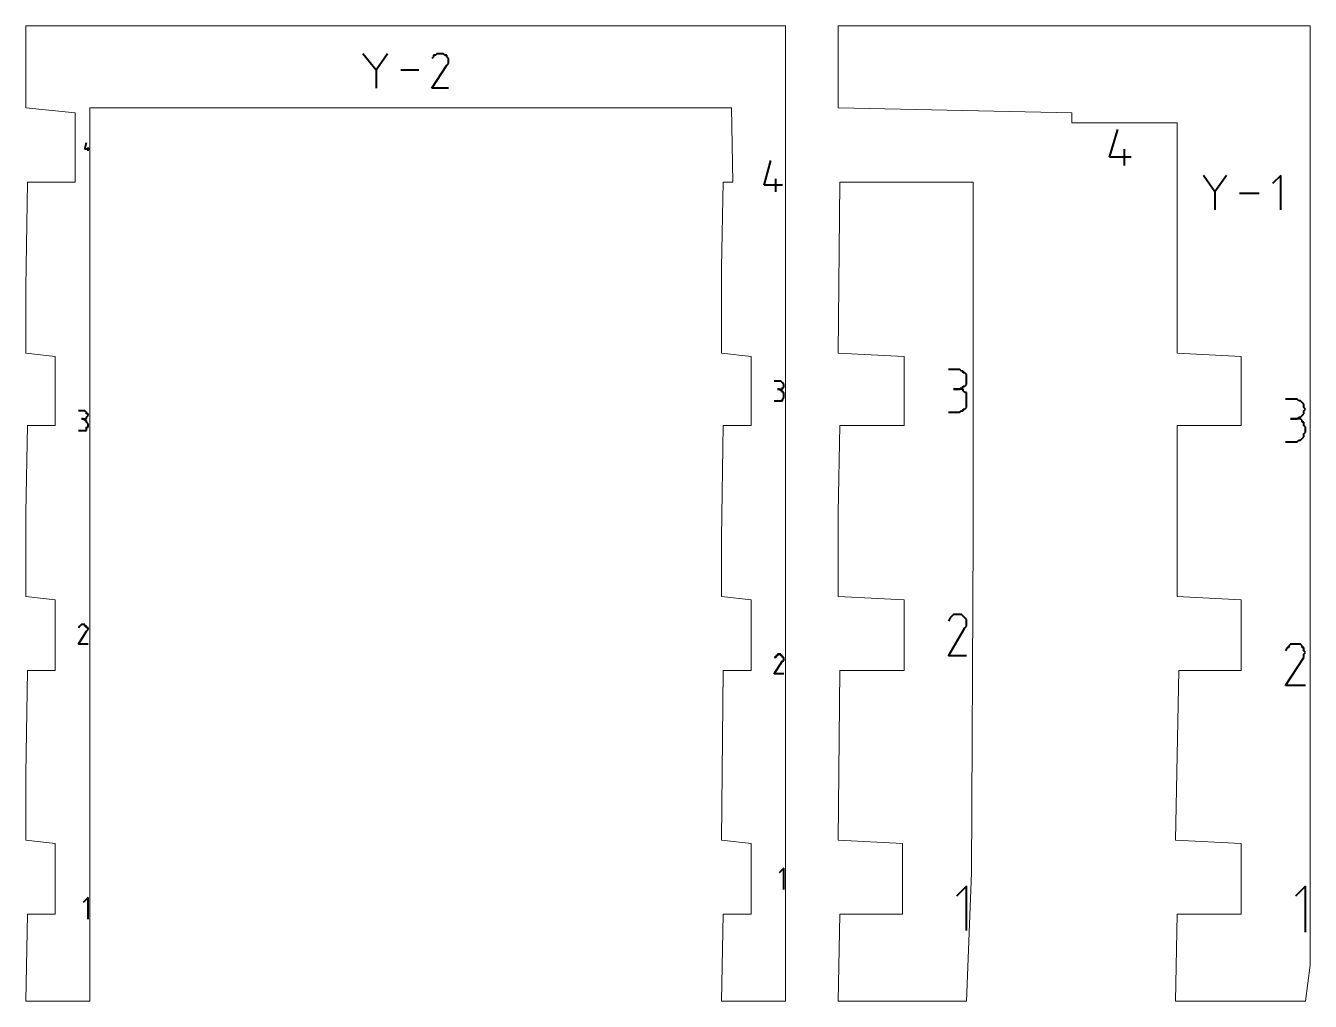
# Model space of a CAD drawing. Header units: centimetres. Extents: x -9.8 to 9.5, y -14.2 to 10.5.
# Drawn here: x -3.58 to 4.23, y 4.58 to 10.51 of the extents above; entities that cross this region are included whole.
import ezdxf

# ---------------------------------------------------------------- set-up
doc = ezdxf.new("R2010")
doc.units = ezdxf.units.CM
doc.header["$MEASUREMENT"] = 0
doc.layers.add('layer 1', color=7, linetype='Continuous')

msp = doc.modelspace()

# ---------------------------------------------------------------- linework, layer by layer
at = {"layer": 'layer 1', "color": 5, "lineweight": 13}
for points in [[(-1.51439, 10.50669), (-1.51439, 10.50669), (-3.58475, 10.50669), (-3.58475, 10.50669)], [(-3.58475, 10.50669), (-3.58475, 10.50669), (-3.58475, 10.00663), (-3.58475, 10.00663)], [(1.03567, 10.50669), (1.03567, 10.50669), (-1.51439, 10.50669), (-1.51439, 10.50669)], [(1.03567, 9.13668), (1.03567, 9.13668), (1.03567, 10.50669), (1.03567, 10.50669)], [(3.98604, 10.50669), (3.98604, 10.50669), (1.35581, 10.50669), (1.35581, 10.50669)], [(1.35581, 10.50669), (1.35581, 10.50669), (1.35581, 10.29662), (1.35581, 10.29662)], [(4.22601, 10.50669), (4.22601, 10.50669), (3.98604, 10.50669), (3.98604, 10.50669)], [(4.22601, 7.76667), (4.22601, 7.76667), (4.22601, 10.50669), (4.22601, 10.50669)], [(1.35581, 10.29662), (1.35581, 10.29662), (1.35581, 10.00663), (1.35581, 10.00663)], [(-3.58475, 10.00663), (-3.58475, 10.00663), (-3.28472, 9.97673), (-3.28472, 9.97673)], [(-3.19449, 9.76666), (-3.19449, 9.76666), (-3.19449, 10.00663), (-3.19449, 10.00663)], [(-3.19449, 10.00663), (-3.19449, 10.00663), (0.70573, 10.00663), (0.70573, 10.00663)], [(0.70573, 10.00663), (0.70573, 10.00663), (0.71579, 9.55658), (0.71579, 9.55658)], [(1.35581, 10.00663), (1.35581, 10.00663), (2.77583, 9.97673), (2.77583, 9.97673)], [(-3.28472, 9.97673), (-3.28472, 9.97673), (-3.28472, 9.55658), (-3.28472, 9.55658)], [(2.77583, 9.97673), (2.77583, 9.97673), (2.77583, 9.91667), (2.77583, 9.91667)], [(2.77583, 9.91667), (2.77583, 9.91667), (3.11582, 9.91667), (3.11582, 9.91667)], [(3.11582, 9.91667), (3.11582, 9.91667), (3.41586, 9.91667), (3.41586, 9.91667)], [(3.41586, 9.91667), (3.41586, 9.91667), (3.41586, 8.5165), (3.41586, 8.5165)], [(-3.19449, 9.54652), (-3.19449, 9.54652), (-3.19449, 9.76666), (-3.19449, 9.76666)], [(-3.5747, 9.55658), (-3.5747, 9.55658), (-3.58475, 8.91655), (-3.58475, 8.91655)], [(-3.28472, 9.55658), (-3.28472, 9.55658), (-3.5747, 9.55658), (-3.5747, 9.55658)], [(-3.19449, 7.39652), (-3.19449, 7.39652), (-3.19449, 9.54652), (-3.19449, 9.54652)], [(0.65572, 9.55658), (0.65572, 9.55658), (0.64567, 9.03667), (0.64567, 9.03667)], [(0.71579, 9.55658), (0.71579, 9.55658), (0.65572, 9.55658), (0.65572, 9.55658)], [(1.36587, 9.55658), (1.36587, 9.55658), (1.35581, 8.5165), (1.35581, 8.5165)], [(2.17576, 9.55658), (2.17576, 9.55658), (1.36587, 9.55658), (1.36587, 9.55658)], [(2.17576, 8.24662), (2.17576, 8.24662), (2.17576, 9.55658), (2.17576, 9.55658)], [(1.03567, 7.54654), (1.03567, 7.54654), (1.03567, 9.13668), (1.03567, 9.13668)], [(0.64567, 9.03667), (0.64567, 9.03667), (0.64567, 8.5165), (0.64567, 8.5165)], [(-3.58475, 8.91655), (-3.58475, 8.91655), (-3.58475, 8.5165), (-3.58475, 8.5165)], [(-3.58475, 8.5165), (-3.58475, 8.5165), (-3.40457, 8.49666), (-3.40457, 8.49666)], [(0.64567, 8.5165), (0.64567, 8.5165), (0.82559, 8.49666), (0.82559, 8.49666)], [(1.35581, 8.5165), (1.35581, 8.5165), (1.75586, 8.49666), (1.75586, 8.49666)], [(3.41586, 8.5165), (3.41586, 8.5165), (3.80585, 8.49666), (3.80585, 8.49666)], [(-3.40457, 8.49666), (-3.40457, 8.49666), (-3.40457, 8.0765), (-3.40457, 8.0765)], [(0.82559, 8.49666), (0.82559, 8.49666), (0.82559, 8.0765), (0.82559, 8.0765)], [(1.75586, 8.49666), (1.75586, 8.49666), (1.75586, 8.0765), (1.75586, 8.0765)], [(3.80585, 8.49666), (3.80585, 8.49666), (3.80585, 8.0765), (3.80585, 8.0765)], [(2.17576, 7.39652), (2.17576, 7.39652), (2.17576, 8.24662), (2.17576, 8.24662)], [(-3.5747, 8.0765), (-3.5747, 8.0765), (-3.58475, 7.54654), (-3.58475, 7.54654)], [(-3.40457, 8.0765), (-3.40457, 8.0765), (-3.5747, 8.0765), (-3.5747, 8.0765)], [(0.65572, 8.0765), (0.65572, 8.0765), (0.64567, 7.39652), (0.64567, 7.39652)], [(0.82559, 8.0765), (0.82559, 8.0765), (0.65572, 8.0765), (0.65572, 8.0765)], [(1.36587, 8.0765), (1.36587, 8.0765), (1.35581, 7.54654), (1.35581, 7.54654)], [(1.75586, 8.0765), (1.75586, 8.0765), (1.36587, 8.0765), (1.36587, 8.0765)], [(3.80585, 8.0765), (3.80585, 8.0765), (3.41586, 8.0765), (3.41586, 8.0765)], [(3.41586, 8.0765), (3.41586, 8.0765), (3.41586, 7.77646), (3.41586, 7.77646)], [(3.41586, 7.77646), (3.41586, 7.77646), (3.41586, 7.39652), (3.41586, 7.39652)], [(4.22601, 7.54654), (4.22601, 7.54654), (4.22601, 7.76667), (4.22601, 7.76667)], [(-3.58475, 7.54654), (-3.58475, 7.54654), (-3.58475, 7.03642), (-3.58475, 7.03642)], [(1.03567, 6.17652), (1.03567, 6.17652), (1.03567, 7.54654), (1.03567, 7.54654)], [(1.35581, 7.54654), (1.35581, 7.54654), (1.35581, 7.32667), (1.35581, 7.32667)], [(4.22601, 4.79646), (4.22601, 4.79646), (4.22601, 7.54654), (4.22601, 7.54654)], [(-3.19449, 6.59642), (-3.19449, 6.59642), (-3.19449, 7.39652), (-3.19449, 7.39652)], [(0.64567, 7.39652), (0.64567, 7.39652), (0.64567, 7.03642), (0.64567, 7.03642)], [(2.1657, 5.35658), (2.1657, 5.35658), (2.17576, 7.39652), (2.17576, 7.39652)], [(3.41586, 7.39652), (3.41586, 7.39652), (3.41586, 7.03642), (3.41586, 7.03642)], [(1.35581, 7.32667), (1.35581, 7.32667), (1.35581, 7.03642), (1.35581, 7.03642)], [(-3.58475, 7.03642), (-3.58475, 7.03642), (-3.40457, 7.01658), (-3.40457, 7.01658)], [(0.64567, 7.03642), (0.64567, 7.03642), (0.82559, 7.01658), (0.82559, 7.01658)], [(1.35581, 7.03642), (1.35581, 7.03642), (1.75586, 7.01658), (1.75586, 7.01658)], [(3.41586, 7.03642), (3.41586, 7.03642), (3.80585, 7.01658), (3.80585, 7.01658)], [(-3.40457, 7.01658), (-3.40457, 7.01658), (-3.40457, 6.58663), (-3.40457, 6.58663)], [(0.82559, 7.01658), (0.82559, 7.01658), (0.82559, 6.58663), (0.82559, 6.58663)], [(1.75586, 7.01658), (1.75586, 7.01658), (1.75586, 6.58663), (1.75586, 6.58663)], [(3.80585, 7.01658), (3.80585, 7.01658), (3.80585, 6.58663), (3.80585, 6.58663)], [(-3.5747, 6.58663), (-3.5747, 6.58663), (-3.58475, 5.95639), (-3.58475, 5.95639)], [(-3.40457, 6.58663), (-3.40457, 6.58663), (-3.5747, 6.58663), (-3.5747, 6.58663)], [(-3.19449, 4.57632), (-3.19449, 4.57632), (-3.19449, 6.59642), (-3.19449, 6.59642)], [(0.65572, 6.58663), (0.65572, 6.58663), (0.64567, 5.5566), (0.64567, 5.5566)], [(0.82559, 6.58663), (0.82559, 6.58663), (0.65572, 6.58663), (0.65572, 6.58663)], [(1.36587, 6.58663), (1.36587, 6.58663), (1.35581, 5.5566), (1.35581, 5.5566)], [(1.75586, 6.58663), (1.75586, 6.58663), (1.36587, 6.58663), (1.36587, 6.58663)], [(3.42591, 6.58663), (3.42591, 6.58663), (3.4058, 5.5566), (3.4058, 5.5566)], [(3.80585, 6.58663), (3.80585, 6.58663), (3.42591, 6.58663), (3.42591, 6.58663)], [(1.03567, 4.57632), (1.03567, 4.57632), (1.03567, 6.17652), (1.03567, 6.17652)], [(-3.58475, 5.95639), (-3.58475, 5.95639), (-3.58475, 5.5566), (-3.58475, 5.5566)], [(-3.58475, 5.5566), (-3.58475, 5.5566), (-3.40457, 5.5365), (-3.40457, 5.5365)], [(0.64567, 5.5566), (0.64567, 5.5566), (0.82559, 5.5365), (0.82559, 5.5365)], [(1.35581, 5.5566), (1.35581, 5.5566), (1.74581, 5.5365), (1.74581, 5.5365)], [(3.4058, 5.5566), (3.4058, 5.5566), (3.80585, 5.5365), (3.80585, 5.5365)], [(-3.40457, 5.5365), (-3.40457, 5.5365), (-3.40457, 5.10655), (-3.40457, 5.10655)], [(0.82559, 5.5365), (0.82559, 5.5365), (0.82559, 5.10655), (0.82559, 5.10655)], [(1.74581, 5.5365), (1.74581, 5.5365), (1.74581, 5.10655), (1.74581, 5.10655)], [(3.80585, 5.5365), (3.80585, 5.5365), (3.80585, 5.10655), (3.80585, 5.10655)], [(2.1358, 4.57632), (2.1358, 4.57632), (2.1657, 5.35658), (2.1657, 5.35658)], [(-3.5747, 5.10655), (-3.5747, 5.10655), (-3.58475, 4.57632), (-3.58475, 4.57632)], [(-3.40457, 5.10655), (-3.40457, 5.10655), (-3.5747, 5.10655), (-3.5747, 5.10655)], [(0.65572, 5.10655), (0.65572, 5.10655), (0.64567, 4.57632), (0.64567, 4.57632)], [(0.82559, 5.10655), (0.82559, 5.10655), (0.65572, 5.10655), (0.65572, 5.10655)], [(1.36587, 5.10655), (1.36587, 5.10655), (1.35581, 4.57632), (1.35581, 4.57632)], [(1.74581, 5.10655), (1.74581, 5.10655), (1.36587, 5.10655), (1.36587, 5.10655)], [(3.41586, 5.10655), (3.41586, 5.10655), (3.4058, 4.57632), (3.4058, 4.57632)], [(3.80585, 5.10655), (3.80585, 5.10655), (3.41586, 5.10655), (3.41586, 5.10655)], [(4.19585, 4.57632), (4.19585, 4.57632), (4.22601, 4.79646), (4.22601, 4.79646)], [(-3.58475, 4.57632), (-3.58475, 4.57632), (-3.48474, 4.57632), (-3.48474, 4.57632)], [(-3.48474, 4.57632), (-3.48474, 4.57632), (-3.40457, 4.57632), (-3.40457, 4.57632)], [(-3.40457, 4.57632), (-3.40457, 4.57632), (-3.30456, 4.57632), (-3.30456, 4.57632)], [(-3.30456, 4.57632), (-3.30456, 4.57632), (-3.19449, 4.57632), (-3.19449, 4.57632)], [(0.64567, 4.57632), (0.64567, 4.57632), (0.72557, 4.57632), (0.72557, 4.57632)], [(0.72557, 4.57632), (0.72557, 4.57632), (0.90576, 4.57632), (0.90576, 4.57632)], [(0.90576, 4.57632), (0.90576, 4.57632), (1.03567, 4.57632), (1.03567, 4.57632)], [(1.35581, 4.57632), (1.35581, 4.57632), (1.56589, 4.57632), (1.56589, 4.57632)], [(1.56589, 4.57632), (1.56589, 4.57632), (1.6458, 4.57632), (1.6458, 4.57632)], [(1.6458, 4.57632), (1.6458, 4.57632), (1.75586, 4.57632), (1.75586, 4.57632)], [(1.75586, 4.57632), (1.75586, 4.57632), (1.89583, 4.57632), (1.89583, 4.57632)], [(1.89583, 4.57632), (1.89583, 4.57632), (2.1358, 4.57632), (2.1358, 4.57632)], [(3.4058, 4.57632), (3.4058, 4.57632), (3.52592, 4.57632), (3.52592, 4.57632)], [(3.52592, 4.57632), (3.52592, 4.57632), (3.58599, 4.57632), (3.58599, 4.57632)], [(3.58599, 4.57632), (3.58599, 4.57632), (3.7659, 4.57632), (3.7659, 4.57632)], [(3.7659, 4.57632), (3.7659, 4.57632), (3.87597, 4.57632), (3.87597, 4.57632)], [(3.87597, 4.57632), (3.87597, 4.57632), (3.98604, 4.57632), (3.98604, 4.57632)], [(3.98604, 4.57632), (3.98604, 4.57632), (4.19585, 4.57632), (4.19585, 4.57632)]]:
    msp.add_open_spline(points, degree=3, dxfattribs=at)
at = {"layer": 'layer 1', "color": 1, "lineweight": 40}
for points in [[(-1.45459, 10.23655), (-1.45459, 10.23655), (-1.5345, 10.33657), (-1.5345, 10.33657)], [(-1.38448, 10.33657), (-1.38448, 10.33657), (-1.45459, 10.23655), (-1.45459, 10.23655)], [(-1.10455, 10.31672), (-1.10455, 10.31672), (-1.11434, 10.30667), (-1.11434, 10.30667)], [(-1.09449, 10.32678), (-1.09449, 10.32678), (-1.10455, 10.32678), (-1.10455, 10.32678)], [(-1.10455, 10.32678), (-1.10455, 10.32678), (-1.10455, 10.31672), (-1.10455, 10.31672)], [(-1.08444, 10.33657), (-1.08444, 10.33657), (-1.09449, 10.32678), (-1.09449, 10.32678)], [(-1.07439, 10.33657), (-1.07439, 10.33657), (-1.08444, 10.33657), (-1.08444, 10.33657)], [(-1.08444, 10.33657), (-1.08444, 10.33657), (-1.08444, 10.33657), (-1.08444, 10.33657)], [(-1.06433, 10.33657), (-1.06433, 10.33657), (-1.07439, 10.33657), (-1.07439, 10.33657)], [(-1.05454, 10.33657), (-1.05454, 10.33657), (-1.06433, 10.33657), (-1.06433, 10.33657)], [(-1.04449, 10.33657), (-1.04449, 10.33657), (-1.05454, 10.33657), (-1.05454, 10.33657)], [(-1.03443, 10.32678), (-1.03443, 10.32678), (-1.04449, 10.33657), (-1.04449, 10.33657)], [(-1.04449, 10.33657), (-1.04449, 10.33657), (-1.04449, 10.33657), (-1.04449, 10.33657)], [(-1.04449, 10.33657), (-1.04449, 10.33657), (-1.04449, 10.33657), (-1.04449, 10.33657)], [(-1.02438, 10.32678), (-1.02438, 10.32678), (-1.03443, 10.32678), (-1.03443, 10.32678)], [(-1.02438, 10.31672), (-1.02438, 10.31672), (-1.02438, 10.32678), (-1.02438, 10.32678)], [(-1.01433, 10.30667), (-1.01433, 10.30667), (-1.02438, 10.31672), (-1.02438, 10.31672)], [(-1.45459, 10.24661), (-1.45459, 10.24661), (-1.45459, 10.12675), (-1.45459, 10.12675)], [(-1.19451, 10.23655), (-1.19451, 10.23655), (-1.30457, 10.23655), (-1.30457, 10.23655)], [(-1.11434, 10.12675), (-1.11434, 10.12675), (-1.02438, 10.26672), (-1.02438, 10.26672)], [(-1.02438, 10.26672), (-1.02438, 10.26672), (-1.01433, 10.27677), (-1.01433, 10.27677)], [(-1.02438, 10.26672), (-1.02438, 10.26672), (-1.02438, 10.26672), (-1.02438, 10.26672)], [(-1.02438, 10.26672), (-1.02438, 10.26672), (-1.02438, 10.26672), (-1.02438, 10.26672)], [(-1.02438, 10.26672), (-1.02438, 10.26672), (-1.02438, 10.26672), (-1.02438, 10.26672)], [(-1.02438, 10.26672), (-1.02438, 10.26672), (-1.02438, 10.26672), (-1.02438, 10.26672)], [(-1.02438, 10.26672), (-1.02438, 10.26672), (-1.02438, 10.26672), (-1.02438, 10.26672)], [(-1.02438, 10.26672), (-1.02438, 10.26672), (-1.02438, 10.26672), (-1.02438, 10.26672)], [(-1.02438, 10.26672), (-1.02438, 10.26672), (-1.02438, 10.26672), (-1.02438, 10.26672)], [(-1.02438, 10.26672), (-1.02438, 10.26672), (-1.02438, 10.26672), (-1.02438, 10.26672)], [(-1.02438, 10.26672), (-1.02438, 10.26672), (-1.02438, 10.26672), (-1.02438, 10.26672)], [(-1.02438, 10.26672), (-1.02438, 10.26672), (-1.02438, 10.26672), (-1.02438, 10.26672)], [(-1.02438, 10.26672), (-1.02438, 10.26672), (-1.02438, 10.26672), (-1.02438, 10.26672)], [(-1.01433, 10.29662), (-1.01433, 10.29662), (-1.01433, 10.30667), (-1.01433, 10.30667)], [(-1.01433, 10.28656), (-1.01433, 10.28656), (-1.01433, 10.29662), (-1.01433, 10.29662)], [(-1.01433, 10.29662), (-1.01433, 10.29662), (-1.01433, 10.29662), (-1.01433, 10.29662)], [(-1.01433, 10.27677), (-1.01433, 10.27677), (-1.01433, 10.28656), (-1.01433, 10.28656)], [(-1.01433, 10.12675), (-1.01433, 10.12675), (-1.11434, 10.12675), (-1.11434, 10.12675)], [(3.00575, 9.70659), (3.00575, 9.70659), (3.05576, 9.87672), (3.05576, 9.87672)], [(-3.22465, 9.7566), (-3.22465, 9.7566), (-3.2146, 9.79655), (-3.2146, 9.79655)], [(-3.20455, 9.74655), (-3.20455, 9.74655), (-3.20455, 9.76666), (-3.20455, 9.76666)], [(-3.19449, 9.7566), (-3.19449, 9.7566), (-3.22465, 9.7566), (-3.22465, 9.7566)], [(0.90576, 9.53673), (0.90576, 9.53673), (0.94571, 9.68675), (0.94571, 9.68675)], [(3.13593, 9.70659), (3.13593, 9.70659), (3.00575, 9.70659), (3.00575, 9.70659)], [(3.09598, 9.65659), (3.09598, 9.65659), (3.09598, 9.7566), (3.09598, 9.7566)], [(1.01582, 9.53673), (1.01582, 9.53673), (0.90576, 9.53673), (0.90576, 9.53673)], [(0.97561, 9.49652), (0.97561, 9.49652), (0.97561, 9.57668), (0.97561, 9.57668)], [(3.64604, 9.49652), (3.64604, 9.49652), (3.57593, 9.59653), (3.57593, 9.59653)], [(3.7159, 9.59653), (3.7159, 9.59653), (3.64604, 9.49652), (3.64604, 9.49652)], [(4.04583, 9.59653), (4.04583, 9.59653), (3.99582, 9.54652), (3.99582, 9.54652)], [(4.04583, 9.38671), (4.04583, 9.38671), (4.04583, 9.59653), (4.04583, 9.59653)], [(3.64604, 9.50657), (3.64604, 9.50657), (3.64604, 9.38671), (3.64604, 9.38671)], [(3.91592, 9.48673), (3.91592, 9.48673), (3.7958, 9.48673), (3.7958, 9.48673)], [(2.0858, 8.41649), (2.0858, 8.41649), (2.02574, 8.41649), (2.02574, 8.41649)], [(2.09585, 8.41649), (2.09585, 8.41649), (2.0858, 8.41649), (2.0858, 8.41649)], [(2.10591, 8.4067), (2.10591, 8.4067), (2.09585, 8.41649), (2.09585, 8.41649)], [(2.1157, 8.4067), (2.1157, 8.4067), (2.10591, 8.4067), (2.10591, 8.4067)], [(2.1157, 8.39664), (2.1157, 8.39664), (2.1157, 8.4067), (2.1157, 8.4067)], [(2.12575, 8.39664), (2.12575, 8.39664), (2.1157, 8.39664), (2.1157, 8.39664)], [(2.1358, 8.38659), (2.1358, 8.38659), (2.12575, 8.39664), (2.12575, 8.39664)], [(2.1358, 8.37653), (2.1358, 8.37653), (2.1358, 8.38659), (2.1358, 8.38659)], [(2.1358, 8.36648), (2.1358, 8.36648), (2.1358, 8.37653), (2.1358, 8.37653)], [(2.1358, 8.35669), (2.1358, 8.35669), (2.1358, 8.36648), (2.1358, 8.36648)], [(0.99571, 8.34664), (0.99571, 8.34664), (0.96582, 8.34664), (0.96582, 8.34664)], [(0.99571, 8.29663), (0.99571, 8.29663), (0.98566, 8.29663), (0.98566, 8.29663)], [(0.98566, 8.29663), (0.98566, 8.29663), (0.99571, 8.29663), (0.99571, 8.29663)], [(1.00577, 8.34664), (1.00577, 8.34664), (0.99571, 8.34664), (0.99571, 8.34664)], [(0.99571, 8.34664), (0.99571, 8.34664), (0.99571, 8.34664), (0.99571, 8.34664)], [(1.00577, 8.28658), (1.00577, 8.28658), (0.99571, 8.29663), (0.99571, 8.29663)], [(0.99571, 8.29663), (0.99571, 8.29663), (0.99571, 8.29663), (0.99571, 8.29663)], [(0.99571, 8.29663), (0.99571, 8.29663), (0.99571, 8.29663), (0.99571, 8.29663)], [(0.99571, 8.29663), (0.99571, 8.29663), (0.99571, 8.29663), (0.99571, 8.29663)], [(0.99571, 8.29663), (0.99571, 8.29663), (1.00577, 8.29663), (1.00577, 8.29663)], [(1.01582, 8.33658), (1.01582, 8.33658), (1.00577, 8.34664), (1.00577, 8.34664)], [(1.00577, 8.34664), (1.00577, 8.34664), (1.00577, 8.34664), (1.00577, 8.34664)], [(1.00577, 8.29663), (1.00577, 8.29663), (1.00577, 8.29663), (1.00577, 8.29663)], [(1.00577, 8.29663), (1.00577, 8.29663), (1.01582, 8.29663), (1.01582, 8.29663)], [(1.01582, 8.28658), (1.01582, 8.28658), (1.00577, 8.28658), (1.00577, 8.28658)], [(1.00577, 8.28658), (1.00577, 8.28658), (1.00577, 8.28658), (1.00577, 8.28658)], [(1.02561, 8.32653), (1.02561, 8.32653), (1.01582, 8.33658), (1.01582, 8.33658)], [(1.01582, 8.33658), (1.01582, 8.33658), (1.01582, 8.33658), (1.01582, 8.33658)], [(1.01582, 8.33658), (1.01582, 8.33658), (1.01582, 8.33658), (1.01582, 8.33658)], [(1.01582, 8.29663), (1.01582, 8.29663), (1.01582, 8.30668), (1.01582, 8.30668)], [(1.01582, 8.30668), (1.01582, 8.30668), (1.01582, 8.30668), (1.01582, 8.30668)], [(1.01582, 8.30668), (1.01582, 8.30668), (1.02561, 8.30668), (1.02561, 8.30668)], [(1.01582, 8.27652), (1.01582, 8.27652), (1.01582, 8.28658), (1.01582, 8.28658)], [(1.01582, 8.28658), (1.01582, 8.28658), (1.01582, 8.28658), (1.01582, 8.28658)], [(1.02561, 8.31647), (1.02561, 8.31647), (1.02561, 8.32653), (1.02561, 8.32653)], [(1.02561, 8.32653), (1.02561, 8.32653), (1.02561, 8.32653), (1.02561, 8.32653)], [(1.02561, 8.30668), (1.02561, 8.30668), (1.02561, 8.31647), (1.02561, 8.31647)], [(1.02561, 8.31647), (1.02561, 8.31647), (1.02561, 8.31647), (1.02561, 8.31647)], [(1.02561, 8.31647), (1.02561, 8.31647), (1.02561, 8.31647), (1.02561, 8.31647)], [(2.0858, 8.29663), (2.0858, 8.29663), (2.0559, 8.29663), (2.0559, 8.29663)], [(2.0559, 8.29663), (2.0559, 8.29663), (2.0858, 8.29663), (2.0858, 8.29663)], [(2.09585, 8.29663), (2.09585, 8.29663), (2.0858, 8.29663), (2.0858, 8.29663)], [(2.0858, 8.29663), (2.0858, 8.29663), (2.0858, 8.29663), (2.0858, 8.29663)], [(2.0858, 8.29663), (2.0858, 8.29663), (2.09585, 8.29663), (2.09585, 8.29663)], [(2.09585, 8.29663), (2.09585, 8.29663), (2.10591, 8.30668), (2.10591, 8.30668)], [(2.10591, 8.29663), (2.10591, 8.29663), (2.09585, 8.29663), (2.09585, 8.29663)], [(2.10591, 8.30668), (2.10591, 8.30668), (2.1157, 8.30668), (2.1157, 8.30668)], [(2.1157, 8.29663), (2.1157, 8.29663), (2.10591, 8.29663), (2.10591, 8.29663)], [(2.1157, 8.30668), (2.1157, 8.30668), (2.1157, 8.31647), (2.1157, 8.31647)], [(2.1157, 8.31647), (2.1157, 8.31647), (2.12575, 8.31647), (2.12575, 8.31647)], [(2.1157, 8.28658), (2.1157, 8.28658), (2.1157, 8.29663), (2.1157, 8.29663)], [(2.12575, 8.27652), (2.12575, 8.27652), (2.1157, 8.28658), (2.1157, 8.28658)], [(2.12575, 8.31647), (2.12575, 8.31647), (2.1358, 8.32653), (2.1358, 8.32653)], [(2.1358, 8.34664), (2.1358, 8.34664), (2.1358, 8.35669), (2.1358, 8.35669)], [(2.1358, 8.35669), (2.1358, 8.35669), (2.1358, 8.35669), (2.1358, 8.35669)], [(2.1358, 8.33658), (2.1358, 8.33658), (2.1358, 8.34664), (2.1358, 8.34664)], [(2.1358, 8.32653), (2.1358, 8.32653), (2.1358, 8.33658), (2.1358, 8.33658)], [(0.96582, 8.22652), (0.96582, 8.22652), (0.99571, 8.22652), (0.99571, 8.22652)], [(0.99571, 8.22652), (0.99571, 8.22652), (0.99571, 8.22652), (0.99571, 8.22652)], [(0.99571, 8.22652), (0.99571, 8.22652), (0.99571, 8.22652), (0.99571, 8.22652)], [(0.99571, 8.22652), (0.99571, 8.22652), (1.00577, 8.22652), (1.00577, 8.22652)], [(1.00577, 8.22652), (1.00577, 8.22652), (1.00577, 8.22652), (1.00577, 8.22652)], [(1.00577, 8.22652), (1.00577, 8.22652), (1.01582, 8.22652), (1.01582, 8.22652)], [(1.02561, 8.27652), (1.02561, 8.27652), (1.01582, 8.27652), (1.01582, 8.27652)], [(1.01582, 8.23657), (1.01582, 8.23657), (1.02561, 8.24662), (1.02561, 8.24662)], [(1.01582, 8.22652), (1.01582, 8.22652), (1.01582, 8.23657), (1.01582, 8.23657)], [(1.01582, 8.23657), (1.01582, 8.23657), (1.01582, 8.23657), (1.01582, 8.23657)], [(1.02561, 8.26647), (1.02561, 8.26647), (1.02561, 8.27652), (1.02561, 8.27652)], [(1.02561, 8.25668), (1.02561, 8.25668), (1.02561, 8.26647), (1.02561, 8.26647)], [(1.02561, 8.26647), (1.02561, 8.26647), (1.02561, 8.26647), (1.02561, 8.26647)], [(1.02561, 8.26647), (1.02561, 8.26647), (1.02561, 8.26647), (1.02561, 8.26647)], [(1.02561, 8.24662), (1.02561, 8.24662), (1.02561, 8.25668), (1.02561, 8.25668)], [(1.02561, 8.24662), (1.02561, 8.24662), (1.02561, 8.24662), (1.02561, 8.24662)], [(2.1358, 8.27652), (2.1358, 8.27652), (2.12575, 8.27652), (2.12575, 8.27652)], [(2.1358, 8.26647), (2.1358, 8.26647), (2.1358, 8.27652), (2.1358, 8.27652)], [(2.1358, 8.25668), (2.1358, 8.25668), (2.1358, 8.26647), (2.1358, 8.26647)], [(2.1358, 8.24662), (2.1358, 8.24662), (2.1358, 8.25668), (2.1358, 8.25668)], [(2.1358, 8.21646), (2.1358, 8.21646), (2.1358, 8.24662), (2.1358, 8.24662)], [(2.1358, 8.24662), (2.1358, 8.24662), (2.1358, 8.24662), (2.1358, 8.24662)], [(2.1358, 8.20667), (2.1358, 8.20667), (2.1358, 8.21646), (2.1358, 8.21646)], [(2.1358, 8.19662), (2.1358, 8.19662), (2.1358, 8.20667), (2.1358, 8.20667)], [(4.13605, 8.23657), (4.13605, 8.23657), (4.07599, 8.23657), (4.07599, 8.23657)], [(4.14584, 8.23657), (4.14584, 8.23657), (4.13605, 8.23657), (4.13605, 8.23657)], [(4.1559, 8.22652), (4.1559, 8.22652), (4.14584, 8.23657), (4.14584, 8.23657)], [(4.16595, 8.22652), (4.16595, 8.22652), (4.1559, 8.22652), (4.1559, 8.22652)], [(4.17601, 8.21646), (4.17601, 8.21646), (4.16595, 8.22652), (4.16595, 8.22652)], [(4.18606, 8.20667), (4.18606, 8.20667), (4.17601, 8.21646), (4.17601, 8.21646)], [(4.17601, 8.21646), (4.17601, 8.21646), (4.17601, 8.21646), (4.17601, 8.21646)], [(4.18606, 8.19662), (4.18606, 8.19662), (4.18606, 8.20667), (4.18606, 8.20667)], [(-3.23471, 8.16645), (-3.23471, 8.16645), (-3.26461, 8.16645), (-3.26461, 8.16645)], [(-3.22465, 8.16645), (-3.22465, 8.16645), (-3.23471, 8.16645), (-3.23471, 8.16645)], [(-3.23471, 8.16645), (-3.23471, 8.16645), (-3.23471, 8.16645), (-3.23471, 8.16645)], [(-3.2146, 8.15667), (-3.2146, 8.15667), (-3.22465, 8.16645), (-3.22465, 8.16645)], [(-3.22465, 8.16645), (-3.22465, 8.16645), (-3.22465, 8.16645), (-3.22465, 8.16645)], [(-3.2146, 8.14661), (-3.2146, 8.14661), (-3.2146, 8.15667), (-3.2146, 8.15667)], [(-3.2146, 8.15667), (-3.2146, 8.15667), (-3.2146, 8.15667), (-3.2146, 8.15667)], [(-3.2146, 8.15667), (-3.2146, 8.15667), (-3.2146, 8.15667), (-3.2146, 8.15667)], [(-3.20455, 8.14661), (-3.20455, 8.14661), (-3.2146, 8.14661), (-3.2146, 8.14661)], [(-3.2146, 8.1265), (-3.2146, 8.1265), (-3.20455, 8.13656), (-3.20455, 8.13656)], [(-3.2146, 8.11645), (-3.2146, 8.11645), (-3.2146, 8.1265), (-3.2146, 8.1265)], [(-3.2146, 8.1265), (-3.2146, 8.1265), (-3.2146, 8.1265), (-3.2146, 8.1265)], [(-3.2146, 8.1265), (-3.2146, 8.1265), (-3.2146, 8.1265), (-3.2146, 8.1265)], [(-3.20455, 8.13656), (-3.20455, 8.13656), (-3.20455, 8.14661), (-3.20455, 8.14661)], [(-3.20455, 8.13656), (-3.20455, 8.13656), (-3.20455, 8.13656), (-3.20455, 8.13656)], [(-3.20455, 8.13656), (-3.20455, 8.13656), (-3.20455, 8.13656), (-3.20455, 8.13656)], [(2.02574, 8.15667), (2.02574, 8.15667), (2.0858, 8.15667), (2.0858, 8.15667)], [(2.0858, 8.15667), (2.0858, 8.15667), (2.0858, 8.15667), (2.0858, 8.15667)], [(2.0858, 8.15667), (2.0858, 8.15667), (2.09585, 8.15667), (2.09585, 8.15667)], [(2.09585, 8.15667), (2.09585, 8.15667), (2.10591, 8.16645), (2.10591, 8.16645)], [(2.10591, 8.16645), (2.10591, 8.16645), (2.1157, 8.16645), (2.1157, 8.16645)], [(2.1157, 8.16645), (2.1157, 8.16645), (2.1157, 8.17651), (2.1157, 8.17651)], [(2.1157, 8.17651), (2.1157, 8.17651), (2.12575, 8.17651), (2.12575, 8.17651)], [(2.12575, 8.17651), (2.12575, 8.17651), (2.1358, 8.18656), (2.1358, 8.18656)], [(2.1358, 8.18656), (2.1358, 8.18656), (2.1358, 8.19662), (2.1358, 8.19662)], [(4.14584, 8.11645), (4.14584, 8.11645), (4.1559, 8.1265), (4.1559, 8.1265)], [(4.1559, 8.1265), (4.1559, 8.1265), (4.16595, 8.1265), (4.16595, 8.1265)], [(4.16595, 8.1265), (4.16595, 8.1265), (4.17601, 8.13656), (4.17601, 8.13656)], [(4.17601, 8.13656), (4.17601, 8.13656), (4.18606, 8.14661), (4.18606, 8.14661)], [(4.17601, 8.13656), (4.17601, 8.13656), (4.17601, 8.13656), (4.17601, 8.13656)], [(4.18606, 8.18656), (4.18606, 8.18656), (4.18606, 8.19662), (4.18606, 8.19662)], [(4.19585, 8.17651), (4.19585, 8.17651), (4.18606, 8.18656), (4.18606, 8.18656)], [(4.18606, 8.16645), (4.18606, 8.16645), (4.19585, 8.17651), (4.19585, 8.17651)], [(4.18606, 8.15667), (4.18606, 8.15667), (4.18606, 8.16645), (4.18606, 8.16645)], [(4.18606, 8.14661), (4.18606, 8.14661), (4.18606, 8.15667), (4.18606, 8.15667)], [(4.19585, 8.17651), (4.19585, 8.17651), (4.19585, 8.17651), (4.19585, 8.17651)], [(-3.26461, 8.0466), (-3.26461, 8.0466), (-3.23471, 8.0466), (-3.23471, 8.0466)], [(-3.23471, 8.11645), (-3.23471, 8.11645), (-3.2445, 8.11645), (-3.2445, 8.11645)], [(-3.2445, 8.11645), (-3.2445, 8.11645), (-3.23471, 8.11645), (-3.23471, 8.11645)], [(-3.22465, 8.10666), (-3.22465, 8.10666), (-3.23471, 8.11645), (-3.23471, 8.11645)], [(-3.23471, 8.11645), (-3.23471, 8.11645), (-3.23471, 8.11645), (-3.23471, 8.11645)], [(-3.23471, 8.11645), (-3.23471, 8.11645), (-3.23471, 8.11645), (-3.23471, 8.11645)], [(-3.23471, 8.11645), (-3.23471, 8.11645), (-3.23471, 8.11645), (-3.23471, 8.11645)], [(-3.23471, 8.11645), (-3.23471, 8.11645), (-3.22465, 8.11645), (-3.22465, 8.11645)], [(-3.23471, 8.0466), (-3.23471, 8.0466), (-3.23471, 8.0466), (-3.23471, 8.0466)], [(-3.23471, 8.0466), (-3.23471, 8.0466), (-3.23471, 8.0466), (-3.23471, 8.0466)], [(-3.23471, 8.0466), (-3.23471, 8.0466), (-3.22465, 8.0466), (-3.22465, 8.0466)], [(-3.22465, 8.11645), (-3.22465, 8.11645), (-3.22465, 8.11645), (-3.22465, 8.11645)], [(-3.22465, 8.11645), (-3.22465, 8.11645), (-3.2146, 8.11645), (-3.2146, 8.11645)], [(-3.2146, 8.10666), (-3.2146, 8.10666), (-3.22465, 8.10666), (-3.22465, 8.10666)], [(-3.22465, 8.10666), (-3.22465, 8.10666), (-3.22465, 8.10666), (-3.22465, 8.10666)], [(-3.22465, 8.0466), (-3.22465, 8.0466), (-3.22465, 8.0466), (-3.22465, 8.0466)], [(-3.22465, 8.0466), (-3.22465, 8.0466), (-3.2146, 8.0466), (-3.2146, 8.0466)], [(-3.2146, 8.0966), (-3.2146, 8.0966), (-3.2146, 8.10666), (-3.2146, 8.10666)], [(-3.2146, 8.10666), (-3.2146, 8.10666), (-3.2146, 8.10666), (-3.2146, 8.10666)], [(-3.20455, 8.08655), (-3.20455, 8.08655), (-3.2146, 8.0966), (-3.2146, 8.0966)], [(-3.2146, 8.0966), (-3.2146, 8.0966), (-3.2146, 8.0966), (-3.2146, 8.0966)], [(-3.2146, 8.05665), (-3.2146, 8.05665), (-3.2146, 8.06671), (-3.2146, 8.06671)], [(-3.2146, 8.06671), (-3.2146, 8.06671), (-3.20455, 8.06671), (-3.20455, 8.06671)], [(-3.2146, 8.0466), (-3.2146, 8.0466), (-3.2146, 8.05665), (-3.2146, 8.05665)], [(-3.2146, 8.05665), (-3.2146, 8.05665), (-3.2146, 8.05665), (-3.2146, 8.05665)], [(-3.20455, 8.0765), (-3.20455, 8.0765), (-3.20455, 8.08655), (-3.20455, 8.08655)], [(-3.20455, 8.08655), (-3.20455, 8.08655), (-3.20455, 8.08655), (-3.20455, 8.08655)], [(-3.20455, 8.08655), (-3.20455, 8.08655), (-3.20455, 8.08655), (-3.20455, 8.08655)], [(-3.20455, 8.06671), (-3.20455, 8.06671), (-3.20455, 8.0765), (-3.20455, 8.0765)], [(4.13605, 8.11645), (4.13605, 8.11645), (4.10589, 8.11645), (4.10589, 8.11645)], [(4.10589, 8.11645), (4.10589, 8.11645), (4.13605, 8.11645), (4.13605, 8.11645)], [(4.14584, 8.11645), (4.14584, 8.11645), (4.13605, 8.11645), (4.13605, 8.11645)], [(4.13605, 8.11645), (4.13605, 8.11645), (4.13605, 8.11645), (4.13605, 8.11645)], [(4.13605, 8.11645), (4.13605, 8.11645), (4.14584, 8.11645), (4.14584, 8.11645)], [(4.1559, 8.11645), (4.1559, 8.11645), (4.14584, 8.11645), (4.14584, 8.11645)], [(4.16595, 8.11645), (4.16595, 8.11645), (4.1559, 8.11645), (4.1559, 8.11645)], [(4.17601, 8.10666), (4.17601, 8.10666), (4.16595, 8.11645), (4.16595, 8.11645)], [(4.17601, 8.0966), (4.17601, 8.0966), (4.17601, 8.10666), (4.17601, 8.10666)], [(4.18606, 8.0966), (4.18606, 8.0966), (4.17601, 8.0966), (4.17601, 8.0966)], [(4.18606, 8.08655), (4.18606, 8.08655), (4.18606, 8.0966), (4.18606, 8.0966)], [(4.18606, 8.0765), (4.18606, 8.0765), (4.18606, 8.08655), (4.18606, 8.08655)], [(4.19585, 8.06671), (4.19585, 8.06671), (4.18606, 8.0765), (4.18606, 8.0765)], [(4.19585, 8.03654), (4.19585, 8.03654), (4.19585, 8.06671), (4.19585, 8.06671)], [(4.19585, 8.06671), (4.19585, 8.06671), (4.19585, 8.06671), (4.19585, 8.06671)], [(4.07599, 7.97648), (4.07599, 7.97648), (4.13605, 7.97648), (4.13605, 7.97648)], [(4.13605, 7.97648), (4.13605, 7.97648), (4.13605, 7.97648), (4.13605, 7.97648)], [(4.13605, 7.97648), (4.13605, 7.97648), (4.14584, 7.97648), (4.14584, 7.97648)], [(4.14584, 7.97648), (4.14584, 7.97648), (4.1559, 7.98654), (4.1559, 7.98654)], [(4.1559, 7.98654), (4.1559, 7.98654), (4.16595, 7.98654), (4.16595, 7.98654)], [(4.16595, 7.98654), (4.16595, 7.98654), (4.17601, 7.99659), (4.17601, 7.99659)], [(4.17601, 7.99659), (4.17601, 7.99659), (4.18606, 8.00665), (4.18606, 8.00665)], [(4.17601, 7.99659), (4.17601, 7.99659), (4.17601, 7.99659), (4.17601, 7.99659)], [(4.18606, 8.02649), (4.18606, 8.02649), (4.19585, 8.03654), (4.19585, 8.03654)], [(4.18606, 8.0167), (4.18606, 8.0167), (4.18606, 8.02649), (4.18606, 8.02649)], [(4.18606, 8.00665), (4.18606, 8.00665), (4.18606, 8.0167), (4.18606, 8.0167)], [(2.03579, 6.90651), (2.03579, 6.90651), (2.02574, 6.8864), (2.02574, 6.8864)], [(2.04585, 6.91656), (2.04585, 6.91656), (2.03579, 6.90651), (2.03579, 6.90651)], [(2.03579, 6.90651), (2.03579, 6.90651), (2.03579, 6.90651), (2.03579, 6.90651)], [(2.0559, 6.92662), (2.0559, 6.92662), (2.04585, 6.91656), (2.04585, 6.91656)], [(2.06569, 6.92662), (2.06569, 6.92662), (2.0559, 6.92662), (2.0559, 6.92662)], [(2.07574, 6.92662), (2.07574, 6.92662), (2.06569, 6.92662), (2.06569, 6.92662)], [(2.0858, 6.92662), (2.0858, 6.92662), (2.07574, 6.92662), (2.07574, 6.92662)], [(2.09585, 6.92662), (2.09585, 6.92662), (2.0858, 6.92662), (2.0858, 6.92662)], [(2.10591, 6.92662), (2.10591, 6.92662), (2.09585, 6.92662), (2.09585, 6.92662)], [(2.09585, 6.92662), (2.09585, 6.92662), (2.09585, 6.92662), (2.09585, 6.92662)], [(2.1157, 6.91656), (2.1157, 6.91656), (2.10591, 6.92662), (2.10591, 6.92662)], [(2.10591, 6.92662), (2.10591, 6.92662), (2.10591, 6.92662), (2.10591, 6.92662)], [(2.12575, 6.90651), (2.12575, 6.90651), (2.1157, 6.91656), (2.1157, 6.91656)], [(2.1358, 6.89646), (2.1358, 6.89646), (2.12575, 6.90651), (2.12575, 6.90651)], [(2.12575, 6.90651), (2.12575, 6.90651), (2.12575, 6.90651), (2.12575, 6.90651)], [(2.1358, 6.8864), (2.1358, 6.8864), (2.1358, 6.89646), (2.1358, 6.89646)], [(2.1358, 6.87661), (2.1358, 6.87661), (2.1358, 6.8864), (2.1358, 6.8864)], [(2.1358, 6.86656), (2.1358, 6.86656), (2.1358, 6.87661), (2.1358, 6.87661)], [(-3.25455, 6.8565), (-3.25455, 6.8565), (-3.26461, 6.84645), (-3.26461, 6.84645)], [(-3.26461, 6.84645), (-3.26461, 6.84645), (-3.26461, 6.84645), (-3.26461, 6.84645)], [(-3.26461, 6.74644), (-3.26461, 6.74644), (-3.2146, 6.8266), (-3.2146, 6.8266)], [(-3.2445, 6.86656), (-3.2445, 6.86656), (-3.25455, 6.8565), (-3.25455, 6.8565)], [(-3.25455, 6.8565), (-3.25455, 6.8565), (-3.25455, 6.8565), (-3.25455, 6.8565)], [(-3.25455, 6.8565), (-3.25455, 6.8565), (-3.25455, 6.8565), (-3.25455, 6.8565)], [(-3.23471, 6.86656), (-3.23471, 6.86656), (-3.2445, 6.86656), (-3.2445, 6.86656)], [(-3.2445, 6.86656), (-3.2445, 6.86656), (-3.2445, 6.86656), (-3.2445, 6.86656)], [(-3.22465, 6.86656), (-3.22465, 6.86656), (-3.23471, 6.86656), (-3.23471, 6.86656)], [(-3.23471, 6.86656), (-3.23471, 6.86656), (-3.23471, 6.86656), (-3.23471, 6.86656)], [(-3.22465, 6.8565), (-3.22465, 6.8565), (-3.22465, 6.86656), (-3.22465, 6.86656)], [(-3.2146, 6.8565), (-3.2146, 6.8565), (-3.22465, 6.8565), (-3.22465, 6.8565)], [(-3.22465, 6.8565), (-3.22465, 6.8565), (-3.22465, 6.8565), (-3.22465, 6.8565)], [(-3.2146, 6.84645), (-3.2146, 6.84645), (-3.2146, 6.8565), (-3.2146, 6.8565)], [(-3.2146, 6.8565), (-3.2146, 6.8565), (-3.2146, 6.8565), (-3.2146, 6.8565)], [(-3.20455, 6.84645), (-3.20455, 6.84645), (-3.2146, 6.84645), (-3.2146, 6.84645)], [(-3.2146, 6.84645), (-3.2146, 6.84645), (-3.2146, 6.84645), (-3.2146, 6.84645)], [(-3.2146, 6.8266), (-3.2146, 6.8266), (-3.20455, 6.83666), (-3.20455, 6.83666)], [(-3.2146, 6.8266), (-3.2146, 6.8266), (-3.2146, 6.8266), (-3.2146, 6.8266)], [(-3.2146, 6.8266), (-3.2146, 6.8266), (-3.2146, 6.8266), (-3.2146, 6.8266)], [(-3.2146, 6.8266), (-3.2146, 6.8266), (-3.2146, 6.8266), (-3.2146, 6.8266)], [(-3.2146, 6.8266), (-3.2146, 6.8266), (-3.2146, 6.8266), (-3.2146, 6.8266)], [(-3.2146, 6.8266), (-3.2146, 6.8266), (-3.2146, 6.8266), (-3.2146, 6.8266)], [(-3.2146, 6.8266), (-3.2146, 6.8266), (-3.2146, 6.8266), (-3.2146, 6.8266)], [(-3.2146, 6.8266), (-3.2146, 6.8266), (-3.2146, 6.8266), (-3.2146, 6.8266)], [(-3.2146, 6.8266), (-3.2146, 6.8266), (-3.2146, 6.8266), (-3.2146, 6.8266)], [(-3.2146, 6.8266), (-3.2146, 6.8266), (-3.2146, 6.8266), (-3.2146, 6.8266)], [(-3.2146, 6.8266), (-3.2146, 6.8266), (-3.2146, 6.8266), (-3.2146, 6.8266)], [(-3.2146, 6.8266), (-3.2146, 6.8266), (-3.2146, 6.8266), (-3.2146, 6.8266)], [(-3.2146, 6.8266), (-3.2146, 6.8266), (-3.2146, 6.8266), (-3.2146, 6.8266)], [(-3.20455, 6.83666), (-3.20455, 6.83666), (-3.20455, 6.84645), (-3.20455, 6.84645)], [(-3.20455, 6.83666), (-3.20455, 6.83666), (-3.20455, 6.83666), (-3.20455, 6.83666)], [(2.02574, 6.67659), (2.02574, 6.67659), (2.12575, 6.84645), (2.12575, 6.84645)], [(2.12575, 6.84645), (2.12575, 6.84645), (2.1358, 6.8565), (2.1358, 6.8565)], [(2.12575, 6.84645), (2.12575, 6.84645), (2.12575, 6.84645), (2.12575, 6.84645)], [(2.12575, 6.84645), (2.12575, 6.84645), (2.12575, 6.84645), (2.12575, 6.84645)], [(2.12575, 6.84645), (2.12575, 6.84645), (2.12575, 6.84645), (2.12575, 6.84645)], [(2.12575, 6.84645), (2.12575, 6.84645), (2.12575, 6.84645), (2.12575, 6.84645)], [(2.12575, 6.84645), (2.12575, 6.84645), (2.12575, 6.84645), (2.12575, 6.84645)], [(2.12575, 6.84645), (2.12575, 6.84645), (2.12575, 6.84645), (2.12575, 6.84645)], [(2.12575, 6.84645), (2.12575, 6.84645), (2.12575, 6.84645), (2.12575, 6.84645)], [(2.12575, 6.84645), (2.12575, 6.84645), (2.12575, 6.84645), (2.12575, 6.84645)], [(2.12575, 6.84645), (2.12575, 6.84645), (2.12575, 6.84645), (2.12575, 6.84645)], [(2.12575, 6.84645), (2.12575, 6.84645), (2.12575, 6.84645), (2.12575, 6.84645)], [(2.12575, 6.84645), (2.12575, 6.84645), (2.12575, 6.84645), (2.12575, 6.84645)], [(2.1358, 6.8565), (2.1358, 6.8565), (2.1358, 6.86656), (2.1358, 6.86656)], [(-3.20455, 6.74644), (-3.20455, 6.74644), (-3.26461, 6.74644), (-3.26461, 6.74644)], [(4.08605, 6.72659), (4.08605, 6.72659), (4.07599, 6.70648), (4.07599, 6.70648)], [(4.09584, 6.72659), (4.09584, 6.72659), (4.08605, 6.72659), (4.08605, 6.72659)], [(4.10589, 6.74644), (4.10589, 6.74644), (4.09584, 6.73665), (4.09584, 6.73665)], [(4.09584, 6.73665), (4.09584, 6.73665), (4.09584, 6.72659), (4.09584, 6.72659)], [(4.11594, 6.74644), (4.11594, 6.74644), (4.10589, 6.74644), (4.10589, 6.74644)], [(4.126, 6.74644), (4.126, 6.74644), (4.11594, 6.74644), (4.11594, 6.74644)], [(4.13605, 6.74644), (4.13605, 6.74644), (4.126, 6.74644), (4.126, 6.74644)], [(4.14584, 6.74644), (4.14584, 6.74644), (4.13605, 6.74644), (4.13605, 6.74644)], [(4.1559, 6.74644), (4.1559, 6.74644), (4.14584, 6.74644), (4.14584, 6.74644)], [(4.16595, 6.74644), (4.16595, 6.74644), (4.1559, 6.74644), (4.1559, 6.74644)], [(4.17601, 6.73665), (4.17601, 6.73665), (4.16595, 6.74644), (4.16595, 6.74644)], [(4.16595, 6.74644), (4.16595, 6.74644), (4.16595, 6.74644), (4.16595, 6.74644)], [(4.17601, 6.72659), (4.17601, 6.72659), (4.17601, 6.73665), (4.17601, 6.73665)], [(4.18606, 6.72659), (4.18606, 6.72659), (4.17601, 6.72659), (4.17601, 6.72659)], [(4.18606, 6.71654), (4.18606, 6.71654), (4.18606, 6.72659), (4.18606, 6.72659)], [(0.97561, 6.66653), (0.97561, 6.66653), (0.96582, 6.66653), (0.96582, 6.66653)], [(0.96582, 6.56652), (0.96582, 6.56652), (1.01582, 6.64642), (1.01582, 6.64642)], [(0.98566, 6.67659), (0.98566, 6.67659), (0.97561, 6.67659), (0.97561, 6.67659)], [(0.97561, 6.67659), (0.97561, 6.67659), (0.97561, 6.67659), (0.97561, 6.67659)], [(0.97561, 6.67659), (0.97561, 6.67659), (0.97561, 6.66653), (0.97561, 6.66653)], [(0.99571, 6.68664), (0.99571, 6.68664), (0.98566, 6.68664), (0.98566, 6.68664)], [(0.98566, 6.68664), (0.98566, 6.68664), (0.98566, 6.68664), (0.98566, 6.68664)], [(0.98566, 6.68664), (0.98566, 6.68664), (0.98566, 6.67659), (0.98566, 6.67659)], [(1.00577, 6.68664), (1.00577, 6.68664), (0.99571, 6.68664), (0.99571, 6.68664)], [(0.99571, 6.68664), (0.99571, 6.68664), (0.99571, 6.68664), (0.99571, 6.68664)], [(1.00577, 6.67659), (1.00577, 6.67659), (1.00577, 6.68664), (1.00577, 6.68664)], [(1.01582, 6.67659), (1.01582, 6.67659), (1.00577, 6.67659), (1.00577, 6.67659)], [(1.00577, 6.67659), (1.00577, 6.67659), (1.00577, 6.67659), (1.00577, 6.67659)], [(1.01582, 6.66653), (1.01582, 6.66653), (1.01582, 6.67659), (1.01582, 6.67659)], [(1.01582, 6.67659), (1.01582, 6.67659), (1.01582, 6.67659), (1.01582, 6.67659)], [(1.02561, 6.66653), (1.02561, 6.66653), (1.01582, 6.66653), (1.01582, 6.66653)], [(1.01582, 6.64642), (1.01582, 6.64642), (1.01582, 6.64642), (1.01582, 6.64642)], [(1.01582, 6.64642), (1.01582, 6.64642), (1.01582, 6.64642), (1.01582, 6.64642)], [(1.01582, 6.64642), (1.01582, 6.64642), (1.01582, 6.64642), (1.01582, 6.64642)], [(1.01582, 6.64642), (1.01582, 6.64642), (1.01582, 6.64642), (1.01582, 6.64642)], [(1.01582, 6.64642), (1.01582, 6.64642), (1.01582, 6.64642), (1.01582, 6.64642)], [(1.01582, 6.64642), (1.01582, 6.64642), (1.01582, 6.64642), (1.01582, 6.64642)], [(1.01582, 6.64642), (1.01582, 6.64642), (1.01582, 6.64642), (1.01582, 6.64642)], [(1.01582, 6.64642), (1.01582, 6.64642), (1.01582, 6.64642), (1.01582, 6.64642)], [(1.01582, 6.64642), (1.01582, 6.64642), (1.01582, 6.64642), (1.01582, 6.64642)], [(1.01582, 6.64642), (1.01582, 6.64642), (1.01582, 6.64642), (1.01582, 6.64642)], [(1.01582, 6.64642), (1.01582, 6.64642), (1.01582, 6.64642), (1.01582, 6.64642)], [(1.01582, 6.64642), (1.01582, 6.64642), (1.02561, 6.64642), (1.02561, 6.64642)], [(1.02561, 6.65648), (1.02561, 6.65648), (1.02561, 6.66653), (1.02561, 6.66653)], [(1.02561, 6.66653), (1.02561, 6.66653), (1.02561, 6.66653), (1.02561, 6.66653)], [(1.02561, 6.64642), (1.02561, 6.64642), (1.02561, 6.65648), (1.02561, 6.65648)], [(1.02561, 6.65648), (1.02561, 6.65648), (1.02561, 6.65648), (1.02561, 6.65648)], [(2.1358, 6.67659), (2.1358, 6.67659), (2.02574, 6.67659), (2.02574, 6.67659)], [(4.07599, 6.49641), (4.07599, 6.49641), (4.18606, 6.66653), (4.18606, 6.66653)], [(4.18606, 6.70648), (4.18606, 6.70648), (4.18606, 6.71654), (4.18606, 6.71654)], [(4.19585, 6.69643), (4.19585, 6.69643), (4.18606, 6.70648), (4.18606, 6.70648)], [(4.18606, 6.68664), (4.18606, 6.68664), (4.19585, 6.69643), (4.19585, 6.69643)], [(4.18606, 6.67659), (4.18606, 6.67659), (4.18606, 6.68664), (4.18606, 6.68664)], [(4.18606, 6.66653), (4.18606, 6.66653), (4.18606, 6.67659), (4.18606, 6.67659)], [(4.18606, 6.66653), (4.18606, 6.66653), (4.18606, 6.66653), (4.18606, 6.66653)], [(4.18606, 6.66653), (4.18606, 6.66653), (4.18606, 6.66653), (4.18606, 6.66653)], [(4.18606, 6.66653), (4.18606, 6.66653), (4.18606, 6.66653), (4.18606, 6.66653)], [(4.18606, 6.66653), (4.18606, 6.66653), (4.18606, 6.66653), (4.18606, 6.66653)], [(4.18606, 6.66653), (4.18606, 6.66653), (4.18606, 6.66653), (4.18606, 6.66653)], [(4.18606, 6.66653), (4.18606, 6.66653), (4.18606, 6.66653), (4.18606, 6.66653)], [(4.18606, 6.66653), (4.18606, 6.66653), (4.18606, 6.66653), (4.18606, 6.66653)], [(4.18606, 6.66653), (4.18606, 6.66653), (4.18606, 6.66653), (4.18606, 6.66653)], [(4.18606, 6.66653), (4.18606, 6.66653), (4.18606, 6.66653), (4.18606, 6.66653)], [(4.18606, 6.66653), (4.18606, 6.66653), (4.18606, 6.66653), (4.18606, 6.66653)], [(4.18606, 6.66653), (4.18606, 6.66653), (4.18606, 6.66653), (4.18606, 6.66653)], [(1.02561, 6.56652), (1.02561, 6.56652), (0.96582, 6.56652), (0.96582, 6.56652)], [(4.19585, 6.49641), (4.19585, 6.49641), (4.07599, 6.49641), (4.07599, 6.49641)], [(1.02561, 5.38648), (1.02561, 5.38648), (0.99571, 5.35658), (0.99571, 5.35658)], [(1.02561, 5.25657), (1.02561, 5.25657), (1.02561, 5.38648), (1.02561, 5.38648)], [(2.1358, 5.27641), (2.1358, 5.27641), (2.07574, 5.21635), (2.07574, 5.21635)], [(2.1358, 5.00654), (2.1358, 5.00654), (2.1358, 5.27641), (2.1358, 5.27641)], [(4.19585, 5.27641), (4.19585, 5.27641), (4.13605, 5.21635), (4.13605, 5.21635)], [(4.19585, 4.99648), (4.19585, 4.99648), (4.19585, 5.27641), (4.19585, 5.27641)], [(-3.20455, 5.20656), (-3.20455, 5.20656), (-3.23471, 5.1764), (-3.23471, 5.1764)], [(-3.20455, 5.07639), (-3.20455, 5.07639), (-3.20455, 5.20656), (-3.20455, 5.20656)]]:
    msp.add_open_spline(points, degree=3, dxfattribs=at)

doc.saveas('drawing.dxf')
